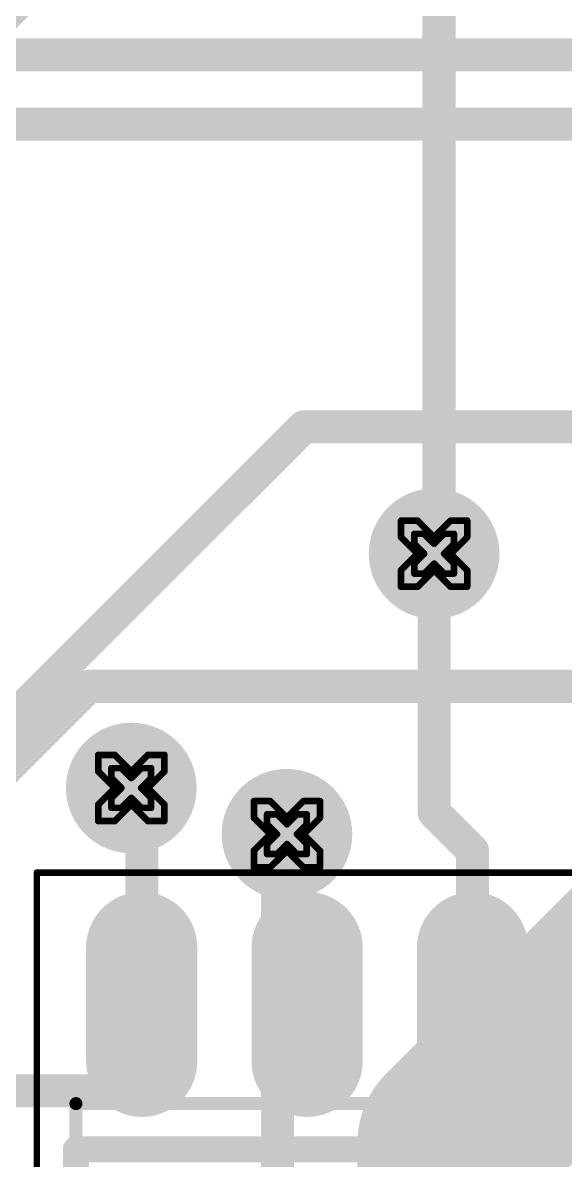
# Model space of a CAD drawing. Header units: millimetres. Extents: x 3219 to 51106, y -14166 to 2063.
# Drawn here: x 5591.5 to 5595.66, y 1779.32 to 1788.06 of the extents above; entities that cross this region are included whole.
import ezdxf

# ---------------------------------------------------------------- set-up
doc = ezdxf.new("R2010")
doc.units = ezdxf.units.MM
doc.layers.get('0').update_dxf_attribs({"lineweight": 53})
for name, color, linetype in [('Bottom Layer', 5, 'Continuous'), ('Bottom Solder', 6, 'Continuous'), ('Drill Drawing', 1, 'Continuous'), ('Mechanical 13', 56, 'Continuous'), ('Mechanical 15', 56, 'Continuous'), ('Top Layer', 1, 'Continuous'), ('Top Overlay', 2, 'Continuous'), ('Top Paste', 8, 'Continuous'), ('Top Solder', 216, 'Continuous')]:
    doc.layers.add(name, color=color, linetype=linetype)

# ---------------------------------------------------------------- blocks, each defined once
blk = doc.blocks.new('16_SOIC_93')
at = {"layer": 'Top Layer'}
h = blk.add_hatch(color=1, dxfattribs=at)
edge = h.paths.add_edge_path()
edge.add_arc((2.2745, 4.445), 0.325, 90, 270)
edge.add_line((2.2745, 4.12), (3.1495, 4.12))
edge.add_arc((3.1495, 4.445), 0.325, 270, 450)
edge.add_line((3.1495, 4.77), (2.2745, 4.77))
h = blk.add_hatch(color=1, dxfattribs=at)
edge = h.paths.add_edge_path()
edge.add_arc((2.2745, 3.175), 0.325, 90, 270)
edge.add_line((2.2745, 2.85), (3.1495, 2.85))
edge.add_arc((3.1495, 3.175), 0.325, 270, 450)
edge.add_line((3.1495, 3.5), (2.2745, 3.5))
h = blk.add_hatch(color=1, dxfattribs=at)
edge = h.paths.add_edge_path()
edge.add_arc((2.2745, 1.905), 0.325, 90, 270)
edge.add_line((2.2745, 1.58), (3.1495, 1.58))
edge.add_arc((3.1495, 1.905), 0.325, 270, 450)
edge.add_line((3.1495, 2.23), (2.2745, 2.23))
at = {"layer": 'Top Paste'}
h = blk.add_hatch(color=8, dxfattribs=at)
edge = h.paths.add_edge_path()
edge.add_arc((2.2745, 4.445), 0.325, 90, 270)
edge.add_line((2.2745, 4.12), (3.1495, 4.12))
edge.add_arc((3.1495, 4.445), 0.325, 270, 450)
edge.add_line((3.1495, 4.77), (2.2745, 4.77))
h = blk.add_hatch(color=8, dxfattribs=at)
edge = h.paths.add_edge_path()
edge.add_arc((2.2745, 3.175), 0.325, 90, 270)
edge.add_line((2.2745, 2.85), (3.1495, 2.85))
edge.add_arc((3.1495, 3.175), 0.325, 270, 450)
edge.add_line((3.1495, 3.5), (2.2745, 3.5))
h = blk.add_hatch(color=8, dxfattribs=at)
edge = h.paths.add_edge_path()
edge.add_arc((2.2745, 1.905), 0.325, 90, 270)
edge.add_line((2.2745, 1.58), (3.1495, 1.58))
edge.add_arc((3.1495, 1.905), 0.325, 270, 450)
edge.add_line((3.1495, 2.23), (2.2745, 2.23))
at = {"layer": 'Top Solder'}
h = blk.add_hatch(color=216, dxfattribs=at)
edge = h.paths.add_edge_path()
edge.add_arc((2.2745, 4.445), 0.4266, 90, 270)
edge.add_line((2.2745, 4.0184), (3.1495, 4.0184))
edge.add_arc((3.1495, 4.445), 0.4266, 270, 450)
edge.add_line((3.1495, 4.8716), (2.2745, 4.8716))
h = blk.add_hatch(color=216, dxfattribs=at)
edge = h.paths.add_edge_path()
edge.add_arc((2.2745, 3.175), 0.4266, 90, 270)
edge.add_line((2.2745, 2.7484), (3.1495, 2.7484))
edge.add_arc((3.1495, 3.175), 0.4266, 270, 450)
edge.add_line((3.1495, 3.6016), (2.2745, 3.6016))
h = blk.add_hatch(color=216, dxfattribs=at)
edge = h.paths.add_edge_path()
edge.add_arc((2.2745, 1.905), 0.4266, 90, 270)
edge.add_line((2.2745, 1.4784), (3.1495, 1.4784))
edge.add_arc((3.1495, 1.905), 0.4266, 270, 450)
edge.add_line((3.1495, 2.3316), (2.2745, 2.3316))
at = {"layer": 'Mechanical 13'}
for points in [[(-1.95, 4.95, 0.1, 0.1, 0), (1.95, 4.95, 0.1, 0.1, 0)], [(1.95, 4.95, 0.1, 0.1, 0), (1.95, -4.95, 0.1, 0.1, 0)]]:
    blk.add_lwpolyline(points, format="xyseb", dxfattribs=at)
blk.add_lwpolyline([(1.925, 4.95, 0.05, 0.05, 1), (1.975, 4.95, 0.05, 0.05, 1)], format="xyseb", close=True, dxfattribs=at)
blk.add_lwpolyline([(1.925, 4.95, 0.05, 0.05, 1), (1.975, 4.95, 0.05, 0.05, 1)], format="xyseb", close=True, dxfattribs=at)
at = {"layer": 'Mechanical 15'}
for points in [[(3.725, 5.25, 0.05, 0.05, 0), (-3.725, 5.25, 0.05, 0.05, 0)], [(3.725, 5.25, 0.05, 0.05, 0), (3.725, -5.25, 0.05, 0.05, 0)]]:
    blk.add_lwpolyline(points, format="xyseb", dxfattribs=at)
blk.add_lwpolyline([(3.7125, 5.25, 0.025, 0.025, 1), (3.7375, 5.25, 0.025, 0.025, 1)], format="xyseb", close=True, dxfattribs=at)
blk.add_lwpolyline([(3.7125, 5.25, 0.025, 0.025, 1), (3.7375, 5.25, 0.025, 0.025, 1)], format="xyseb", close=True, dxfattribs=at)
at = {"layer": 'Top Overlay'}
for points in [[(-1.6, 4.95, 0.2, 0.2, 0), (1.6, 4.95, 0.2, 0.2, 0)], [(1.6, 4.95, 0.2, 0.2, 0), (1.6, -4.95, 0.2, 0.2, 0)]]:
    blk.add_lwpolyline(points, format="xyseb", dxfattribs=at)
blk.add_lwpolyline([(1.55, 4.95, 0.1, 0.1, 1), (1.65, 4.95, 0.1, 0.1, 1)], format="xyseb", close=True, dxfattribs=at)
blk.add_lwpolyline([(1.55, 4.95, 0.1, 0.1, 1), (1.65, 4.95, 0.1, 0.1, 1)], format="xyseb", close=True, dxfattribs=at)

msp = doc.modelspace()

# ---------------------------------------------------------------- hatches: boundary and pattern name
at = {"layer": 'Bottom Layer'}
h = msp.add_hatch(color=5, dxfattribs=at)
edge = h.paths.add_edge_path()
edge.add_arc((5594.6535, 1783.9831), 0.4, 0, 360)
h = msp.add_hatch(color=5, dxfattribs=at)
edge = h.paths.add_edge_path()
edge.add_arc((5592.3285, 1782.1831), 0.4, 0, 360)
h = msp.add_hatch(color=5, dxfattribs=at)
edge = h.paths.add_edge_path()
edge.add_arc((5593.5236, 1781.8282), 0.4, 0, 360)
at = {"layer": 'Bottom Solder'}
h = msp.add_hatch(color=6, dxfattribs=at)
edge = h.paths.add_edge_path()
edge.add_arc((5594.6535, 1783.9831), 0.5016, 0, 360)
h = msp.add_hatch(color=6, dxfattribs=at)
edge = h.paths.add_edge_path()
edge.add_arc((5592.3285, 1782.1831), 0.5016, 0, 360)
h = msp.add_hatch(color=6, dxfattribs=at)
edge = h.paths.add_edge_path()
edge.add_arc((5593.5236, 1781.8282), 0.5016, 0, 360)
at = {"layer": 'Top Layer'}
h = msp.add_hatch(color=1, dxfattribs=at)
edge = h.paths.add_edge_path()
edge.add_arc((5594.6535, 1783.9831), 0.4, 0, 360)
h = msp.add_hatch(color=1, dxfattribs=at)
edge = h.paths.add_edge_path()
edge.add_arc((5592.3285, 1782.1831), 0.4, 0, 360)
h = msp.add_hatch(color=1, dxfattribs=at)
edge = h.paths.add_edge_path()
edge.add_arc((5593.5236, 1781.8282), 0.4, 0, 360)
at = {"layer": 'Top Solder'}
h = msp.add_hatch(color=216, dxfattribs=at)
edge = h.paths.add_edge_path()
edge.add_arc((5594.6535, 1783.9831), 0.5016, 0, 360)
h = msp.add_hatch(color=216, dxfattribs=at)
edge = h.paths.add_edge_path()
edge.add_arc((5592.3285, 1782.1831), 0.5016, 0, 360)
h = msp.add_hatch(color=216, dxfattribs=at)
edge = h.paths.add_edge_path()
edge.add_arc((5593.5236, 1781.8282), 0.5016, 0, 360)

# ---------------------------------------------------------------- linework, layer by layer
at = {"layer": 'Bottom Layer'}
for points in [[(5587.7035, 1784.4581, 0.254, 0.254, 0), (5595.1475, 1791.9021, 0.254, 0.254, 0)], [(5594.691, 1784.0206, 0.254, 0.254, 0), (5594.691, 1788.6456, 0.254, 0.254, 0)], [(5594.6535, 1783.9831, 0.254, 0.254, 0), (5594.691, 1784.0206, 0.254, 0.254, 0)], [(5588.574, 1779.5331, 0.254, 0.254, 0), (5592.005, 1782.9641, 0.254, 0.254, 0)], [(5592.005, 1782.9641, 0.254, 0.254, 0), (5596.4727, 1782.9641, 0.254, 0.254, 0)], [(5594.8145, 1779.4568, 1.5, 1.5, 0), (5597.4658, 1782.1081, 1.5, 1.5, 0)], [(5593.4511, 1781.7556, 0.254, 0.254, 0), (5593.5236, 1781.8282, 0.254, 0.254, 0)], [(5593.4511, 1778.1056, 0.254, 0.254, 0), (5593.4511, 1781.7556, 0.254, 0.254, 0)], [(5594.8145, 1775.8666, 1.5, 1.5, 0), (5594.8145, 1779.4568, 1.5, 1.5, 0)]]:
    msp.add_lwpolyline(points, format="xyseb", dxfattribs=at)
for points in [[(5594.59, 1783.9831, 0.127, 0.127, 1), (5594.717, 1783.9831, 0.127, 0.127, 1)], [(5594.6275, 1784.0206, 0.127, 0.127, 1), (5594.7545, 1784.0206, 0.127, 0.127, 1)], [(5594.6275, 1784.0206, 0.127, 0.127, 1), (5594.7545, 1784.0206, 0.127, 0.127, 1)], [(5591.9415, 1782.9641, 0.127, 0.127, 1), (5592.0685, 1782.9641, 0.127, 0.127, 1)], [(5591.9415, 1782.9641, 0.127, 0.127, 1), (5592.0685, 1782.9641, 0.127, 0.127, 1)], [(5593.4601, 1781.8282, 0.127, 0.127, 1), (5593.5871, 1781.8282, 0.127, 0.127, 1)], [(5593.3876, 1781.7556, 0.127, 0.127, 1), (5593.5146, 1781.7556, 0.127, 0.127, 1)], [(5593.3876, 1781.7556, 0.127, 0.127, 1), (5593.5146, 1781.7556, 0.127, 0.127, 1)], [(5594.4395, 1779.4568, 0.75, 0.75, 1), (5595.1895, 1779.4568, 0.75, 0.75, 1)], [(5594.4395, 1779.4568, 0.75, 0.75, 1), (5595.1895, 1779.4568, 0.75, 0.75, 1)]]:
    msp.add_lwpolyline(points, format="xyseb", close=True, dxfattribs=at)
at = {"layer": 'Drill Drawing'}
for points in [[(5594.3995, 1784.1101, 0.0508, 0.0508, 0), (5594.3995, 1784.2371, 0.0508, 0.0508, 0)], [(5594.3995, 1784.2371, 0.0508, 0.0508, 0), (5594.5265, 1784.2371, 0.0508, 0.0508, 0)], [(5594.5265, 1784.2371, 0.0508, 0.0508, 0), (5594.6535, 1784.1101, 0.0508, 0.0508, 0)], [(5594.6535, 1784.1101, 0.0508, 0.0508, 0), (5594.7805, 1784.2371, 0.0508, 0.0508, 0)], [(5594.7805, 1784.2371, 0.0508, 0.0508, 0), (5594.9075, 1784.2371, 0.0508, 0.0508, 0)], [(5594.9075, 1784.1101, 0.0508, 0.0508, 0), (5594.9075, 1784.2371, 0.0508, 0.0508, 0)], [(5594.3995, 1784.1101, 0.0508, 0.0508, 0), (5594.5265, 1783.9831, 0.0508, 0.0508, 0)], [(5594.5011, 1784.0593, 0.0508, 0.0508, 0), (5594.5011, 1784.1355, 0.0508, 0.0508, 0)], [(5594.5011, 1784.1355, 0.0508, 0.0508, 0), (5594.5773, 1784.1355, 0.0508, 0.0508, 0)], [(5594.5773, 1784.1355, 0.0508, 0.0508, 0), (5594.6535, 1784.0593, 0.0508, 0.0508, 0)], [(5594.6535, 1784.0593, 0.0508, 0.0508, 0), (5594.7297, 1784.1355, 0.0508, 0.0508, 0)], [(5594.7297, 1784.1355, 0.0508, 0.0508, 0), (5594.8059, 1784.1355, 0.0508, 0.0508, 0)], [(5594.7805, 1783.9831, 0.0508, 0.0508, 0), (5594.9075, 1784.1101, 0.0508, 0.0508, 0)], [(5594.8059, 1784.0593, 0.0508, 0.0508, 0), (5594.8059, 1784.1355, 0.0508, 0.0508, 0)], [(5594.3995, 1783.8561, 0.0508, 0.0508, 0), (5594.5265, 1783.9831, 0.0508, 0.0508, 0)], [(5594.5011, 1784.0593, 0.0508, 0.0508, 0), (5594.5773, 1783.9831, 0.0508, 0.0508, 0)], [(5594.5011, 1783.9069, 0.0508, 0.0508, 0), (5594.5773, 1783.9831, 0.0508, 0.0508, 0)], [(5594.7297, 1783.9831, 0.0508, 0.0508, 0), (5594.8059, 1784.0593, 0.0508, 0.0508, 0)], [(5594.7297, 1783.9831, 0.0508, 0.0508, 0), (5594.8059, 1783.9069, 0.0508, 0.0508, 0)], [(5594.7805, 1783.9831, 0.0508, 0.0508, 0), (5594.9075, 1783.8561, 0.0508, 0.0508, 0)], [(5594.5011, 1783.8307, 0.0508, 0.0508, 0), (5594.5011, 1783.9069, 0.0508, 0.0508, 0)], [(5594.5773, 1783.8307, 0.0508, 0.0508, 0), (5594.6535, 1783.9069, 0.0508, 0.0508, 0)], [(5594.6535, 1783.9069, 0.0508, 0.0508, 0), (5594.7297, 1783.8307, 0.0508, 0.0508, 0)], [(5594.8059, 1783.8307, 0.0508, 0.0508, 0), (5594.8059, 1783.9069, 0.0508, 0.0508, 0)], [(5594.3995, 1783.7291, 0.0508, 0.0508, 0), (5594.3995, 1783.8561, 0.0508, 0.0508, 0)], [(5594.5011, 1783.8307, 0.0508, 0.0508, 0), (5594.5773, 1783.8307, 0.0508, 0.0508, 0)], [(5594.5265, 1783.7291, 0.0508, 0.0508, 0), (5594.6535, 1783.8561, 0.0508, 0.0508, 0)], [(5594.6535, 1783.8561, 0.0508, 0.0508, 0), (5594.7805, 1783.7291, 0.0508, 0.0508, 0)], [(5594.7297, 1783.8307, 0.0508, 0.0508, 0), (5594.8059, 1783.8307, 0.0508, 0.0508, 0)], [(5594.9075, 1783.7291, 0.0508, 0.0508, 0), (5594.9075, 1783.8561, 0.0508, 0.0508, 0)], [(5594.3995, 1783.7291, 0.0508, 0.0508, 0), (5594.5265, 1783.7291, 0.0508, 0.0508, 0)], [(5594.7805, 1783.7291, 0.0508, 0.0508, 0), (5594.9075, 1783.7291, 0.0508, 0.0508, 0)], [(5592.0745, 1782.3101, 0.0508, 0.0508, 0), (5592.0745, 1782.4371, 0.0508, 0.0508, 0)], [(5592.0745, 1782.4371, 0.0508, 0.0508, 0), (5592.2015, 1782.4371, 0.0508, 0.0508, 0)], [(5592.2015, 1782.4371, 0.0508, 0.0508, 0), (5592.3285, 1782.3101, 0.0508, 0.0508, 0)], [(5592.3285, 1782.3101, 0.0508, 0.0508, 0), (5592.4555, 1782.4371, 0.0508, 0.0508, 0)], [(5592.4555, 1782.4371, 0.0508, 0.0508, 0), (5592.5825, 1782.4371, 0.0508, 0.0508, 0)], [(5592.5825, 1782.3101, 0.0508, 0.0508, 0), (5592.5825, 1782.4371, 0.0508, 0.0508, 0)], [(5592.1761, 1782.2593, 0.0508, 0.0508, 0), (5592.1761, 1782.3355, 0.0508, 0.0508, 0)], [(5592.1761, 1782.3355, 0.0508, 0.0508, 0), (5592.2523, 1782.3355, 0.0508, 0.0508, 0)], [(5592.2523, 1782.3355, 0.0508, 0.0508, 0), (5592.3285, 1782.2593, 0.0508, 0.0508, 0)], [(5592.3285, 1782.2593, 0.0508, 0.0508, 0), (5592.4047, 1782.3355, 0.0508, 0.0508, 0)], [(5592.4047, 1782.3355, 0.0508, 0.0508, 0), (5592.4809, 1782.3355, 0.0508, 0.0508, 0)], [(5592.4809, 1782.2593, 0.0508, 0.0508, 0), (5592.4809, 1782.3355, 0.0508, 0.0508, 0)], [(5592.0745, 1782.3101, 0.0508, 0.0508, 0), (5592.2015, 1782.1831, 0.0508, 0.0508, 0)], [(5592.1761, 1782.2593, 0.0508, 0.0508, 0), (5592.2523, 1782.1831, 0.0508, 0.0508, 0)], [(5592.4047, 1782.1831, 0.0508, 0.0508, 0), (5592.4809, 1782.2593, 0.0508, 0.0508, 0)], [(5592.4555, 1782.1831, 0.0508, 0.0508, 0), (5592.5825, 1782.3101, 0.0508, 0.0508, 0)], [(5592.0745, 1782.0561, 0.0508, 0.0508, 0), (5592.2015, 1782.1831, 0.0508, 0.0508, 0)], [(5592.1761, 1782.1069, 0.0508, 0.0508, 0), (5592.2523, 1782.1831, 0.0508, 0.0508, 0)], [(5592.4047, 1782.1831, 0.0508, 0.0508, 0), (5592.4809, 1782.1069, 0.0508, 0.0508, 0)], [(5592.4555, 1782.1831, 0.0508, 0.0508, 0), (5592.5825, 1782.0561, 0.0508, 0.0508, 0)], [(5592.1761, 1782.0307, 0.0508, 0.0508, 0), (5592.1761, 1782.1069, 0.0508, 0.0508, 0)], [(5592.2523, 1782.0307, 0.0508, 0.0508, 0), (5592.3285, 1782.1069, 0.0508, 0.0508, 0)], [(5592.3285, 1782.1069, 0.0508, 0.0508, 0), (5592.4047, 1782.0307, 0.0508, 0.0508, 0)], [(5592.4809, 1782.0307, 0.0508, 0.0508, 0), (5592.4809, 1782.1069, 0.0508, 0.0508, 0)], [(5593.2696, 1781.9552, 0.0508, 0.0508, 0), (5593.2696, 1782.0822, 0.0508, 0.0508, 0)], [(5593.2696, 1782.0822, 0.0508, 0.0508, 0), (5593.3966, 1782.0822, 0.0508, 0.0508, 0)], [(5593.3966, 1782.0822, 0.0508, 0.0508, 0), (5593.5236, 1781.9552, 0.0508, 0.0508, 0)], [(5593.5236, 1781.9552, 0.0508, 0.0508, 0), (5593.6506, 1782.0822, 0.0508, 0.0508, 0)], [(5593.6506, 1782.0822, 0.0508, 0.0508, 0), (5593.7776, 1782.0822, 0.0508, 0.0508, 0)], [(5593.7776, 1781.9552, 0.0508, 0.0508, 0), (5593.7776, 1782.0822, 0.0508, 0.0508, 0)], [(5592.0745, 1781.9291, 0.0508, 0.0508, 0), (5592.0745, 1782.0561, 0.0508, 0.0508, 0)], [(5592.1761, 1782.0307, 0.0508, 0.0508, 0), (5592.2523, 1782.0307, 0.0508, 0.0508, 0)], [(5592.2015, 1781.9291, 0.0508, 0.0508, 0), (5592.3285, 1782.0561, 0.0508, 0.0508, 0)], [(5592.3285, 1782.0561, 0.0508, 0.0508, 0), (5592.4555, 1781.9291, 0.0508, 0.0508, 0)], [(5592.4047, 1782.0307, 0.0508, 0.0508, 0), (5592.4809, 1782.0307, 0.0508, 0.0508, 0)], [(5592.5825, 1781.9291, 0.0508, 0.0508, 0), (5592.5825, 1782.0561, 0.0508, 0.0508, 0)], [(5593.3712, 1781.9044, 0.0508, 0.0508, 0), (5593.3712, 1781.9806, 0.0508, 0.0508, 0)], [(5593.3712, 1781.9806, 0.0508, 0.0508, 0), (5593.4474, 1781.9806, 0.0508, 0.0508, 0)], [(5593.4474, 1781.9806, 0.0508, 0.0508, 0), (5593.5236, 1781.9044, 0.0508, 0.0508, 0)], [(5593.5236, 1781.9044, 0.0508, 0.0508, 0), (5593.5998, 1781.9806, 0.0508, 0.0508, 0)], [(5593.5998, 1781.9806, 0.0508, 0.0508, 0), (5593.676, 1781.9806, 0.0508, 0.0508, 0)], [(5593.676, 1781.9044, 0.0508, 0.0508, 0), (5593.676, 1781.9806, 0.0508, 0.0508, 0)], [(5592.0745, 1781.9291, 0.0508, 0.0508, 0), (5592.2015, 1781.9291, 0.0508, 0.0508, 0)], [(5592.4555, 1781.9291, 0.0508, 0.0508, 0), (5592.5825, 1781.9291, 0.0508, 0.0508, 0)], [(5593.2696, 1781.9552, 0.0508, 0.0508, 0), (5593.3966, 1781.8282, 0.0508, 0.0508, 0)], [(5593.3712, 1781.9044, 0.0508, 0.0508, 0), (5593.4474, 1781.8282, 0.0508, 0.0508, 0)], [(5593.5998, 1781.8282, 0.0508, 0.0508, 0), (5593.676, 1781.9044, 0.0508, 0.0508, 0)], [(5593.6506, 1781.8282, 0.0508, 0.0508, 0), (5593.7776, 1781.9552, 0.0508, 0.0508, 0)], [(5593.2696, 1781.7012, 0.0508, 0.0508, 0), (5593.3966, 1781.8282, 0.0508, 0.0508, 0)], [(5593.3712, 1781.752, 0.0508, 0.0508, 0), (5593.4474, 1781.8282, 0.0508, 0.0508, 0)], [(5593.5998, 1781.8282, 0.0508, 0.0508, 0), (5593.676, 1781.752, 0.0508, 0.0508, 0)], [(5593.6506, 1781.8282, 0.0508, 0.0508, 0), (5593.7776, 1781.7012, 0.0508, 0.0508, 0)], [(5593.3712, 1781.6758, 0.0508, 0.0508, 0), (5593.3712, 1781.752, 0.0508, 0.0508, 0)], [(5593.4474, 1781.6758, 0.0508, 0.0508, 0), (5593.5236, 1781.752, 0.0508, 0.0508, 0)], [(5593.5236, 1781.752, 0.0508, 0.0508, 0), (5593.5998, 1781.6758, 0.0508, 0.0508, 0)], [(5593.676, 1781.6758, 0.0508, 0.0508, 0), (5593.676, 1781.752, 0.0508, 0.0508, 0)], [(5593.2696, 1781.5742, 0.0508, 0.0508, 0), (5593.2696, 1781.7012, 0.0508, 0.0508, 0)], [(5593.3712, 1781.6758, 0.0508, 0.0508, 0), (5593.4474, 1781.6758, 0.0508, 0.0508, 0)], [(5593.3966, 1781.5742, 0.0508, 0.0508, 0), (5593.5236, 1781.7012, 0.0508, 0.0508, 0)], [(5593.5236, 1781.7012, 0.0508, 0.0508, 0), (5593.6506, 1781.5742, 0.0508, 0.0508, 0)], [(5593.5998, 1781.6758, 0.0508, 0.0508, 0), (5593.676, 1781.6758, 0.0508, 0.0508, 0)], [(5593.7776, 1781.5742, 0.0508, 0.0508, 0), (5593.7776, 1781.7012, 0.0508, 0.0508, 0)], [(5593.2696, 1781.5742, 0.0508, 0.0508, 0), (5593.3966, 1781.5742, 0.0508, 0.0508, 0)], [(5593.6506, 1781.5742, 0.0508, 0.0508, 0), (5593.7776, 1781.5742, 0.0508, 0.0508, 0)]]:
    msp.add_lwpolyline(points, format="xyseb", dxfattribs=at)
for points in [[(5594.3868, 1784.2371, 0.0254, 0.0254, 1), (5594.4122, 1784.2371, 0.0254, 0.0254, 1)], [(5594.3868, 1784.2371, 0.0254, 0.0254, 1), (5594.4122, 1784.2371, 0.0254, 0.0254, 1)], [(5594.5138, 1784.2371, 0.0254, 0.0254, 1), (5594.5392, 1784.2371, 0.0254, 0.0254, 1)], [(5594.5138, 1784.2371, 0.0254, 0.0254, 1), (5594.5392, 1784.2371, 0.0254, 0.0254, 1)], [(5594.7678, 1784.2371, 0.0254, 0.0254, 1), (5594.7932, 1784.2371, 0.0254, 0.0254, 1)], [(5594.7678, 1784.2371, 0.0254, 0.0254, 1), (5594.7932, 1784.2371, 0.0254, 0.0254, 1)], [(5594.8948, 1784.2371, 0.0254, 0.0254, 1), (5594.9202, 1784.2371, 0.0254, 0.0254, 1)], [(5594.8948, 1784.2371, 0.0254, 0.0254, 1), (5594.9202, 1784.2371, 0.0254, 0.0254, 1)], [(5594.3868, 1784.1101, 0.0254, 0.0254, 1), (5594.4122, 1784.1101, 0.0254, 0.0254, 1)], [(5594.3868, 1784.1101, 0.0254, 0.0254, 1), (5594.4122, 1784.1101, 0.0254, 0.0254, 1)], [(5594.4884, 1784.1355, 0.0254, 0.0254, 1), (5594.5138, 1784.1355, 0.0254, 0.0254, 1)], [(5594.4884, 1784.1355, 0.0254, 0.0254, 1), (5594.5138, 1784.1355, 0.0254, 0.0254, 1)], [(5594.5646, 1784.1355, 0.0254, 0.0254, 1), (5594.59, 1784.1355, 0.0254, 0.0254, 1)], [(5594.5646, 1784.1355, 0.0254, 0.0254, 1), (5594.59, 1784.1355, 0.0254, 0.0254, 1)], [(5594.6408, 1784.1101, 0.0254, 0.0254, 1), (5594.6662, 1784.1101, 0.0254, 0.0254, 1)], [(5594.6408, 1784.1101, 0.0254, 0.0254, 1), (5594.6662, 1784.1101, 0.0254, 0.0254, 1)], [(5594.717, 1784.1355, 0.0254, 0.0254, 1), (5594.7424, 1784.1355, 0.0254, 0.0254, 1)], [(5594.717, 1784.1355, 0.0254, 0.0254, 1), (5594.7424, 1784.1355, 0.0254, 0.0254, 1)], [(5594.7932, 1784.1355, 0.0254, 0.0254, 1), (5594.8186, 1784.1355, 0.0254, 0.0254, 1)], [(5594.7932, 1784.1355, 0.0254, 0.0254, 1), (5594.8186, 1784.1355, 0.0254, 0.0254, 1)], [(5594.8948, 1784.1101, 0.0254, 0.0254, 1), (5594.9202, 1784.1101, 0.0254, 0.0254, 1)], [(5594.8948, 1784.1101, 0.0254, 0.0254, 1), (5594.9202, 1784.1101, 0.0254, 0.0254, 1)], [(5594.4884, 1784.0593, 0.0254, 0.0254, 1), (5594.5138, 1784.0593, 0.0254, 0.0254, 1)], [(5594.4884, 1784.0593, 0.0254, 0.0254, 1), (5594.5138, 1784.0593, 0.0254, 0.0254, 1)], [(5594.5138, 1783.9831, 0.0254, 0.0254, 1), (5594.5392, 1783.9831, 0.0254, 0.0254, 1)], [(5594.5138, 1783.9831, 0.0254, 0.0254, 1), (5594.5392, 1783.9831, 0.0254, 0.0254, 1)], [(5594.5646, 1783.9831, 0.0254, 0.0254, 1), (5594.59, 1783.9831, 0.0254, 0.0254, 1)], [(5594.5646, 1783.9831, 0.0254, 0.0254, 1), (5594.59, 1783.9831, 0.0254, 0.0254, 1)], [(5594.6408, 1784.0593, 0.0254, 0.0254, 1), (5594.6662, 1784.0593, 0.0254, 0.0254, 1)], [(5594.6408, 1784.0593, 0.0254, 0.0254, 1), (5594.6662, 1784.0593, 0.0254, 0.0254, 1)], [(5594.717, 1783.9831, 0.0254, 0.0254, 1), (5594.7424, 1783.9831, 0.0254, 0.0254, 1)], [(5594.717, 1783.9831, 0.0254, 0.0254, 1), (5594.7424, 1783.9831, 0.0254, 0.0254, 1)], [(5594.7678, 1783.9831, 0.0254, 0.0254, 1), (5594.7932, 1783.9831, 0.0254, 0.0254, 1)], [(5594.7678, 1783.9831, 0.0254, 0.0254, 1), (5594.7932, 1783.9831, 0.0254, 0.0254, 1)], [(5594.7932, 1784.0593, 0.0254, 0.0254, 1), (5594.8186, 1784.0593, 0.0254, 0.0254, 1)], [(5594.7932, 1784.0593, 0.0254, 0.0254, 1), (5594.8186, 1784.0593, 0.0254, 0.0254, 1)], [(5594.4884, 1783.9069, 0.0254, 0.0254, 1), (5594.5138, 1783.9069, 0.0254, 0.0254, 1)], [(5594.4884, 1783.9069, 0.0254, 0.0254, 1), (5594.5138, 1783.9069, 0.0254, 0.0254, 1)], [(5594.6408, 1783.9069, 0.0254, 0.0254, 1), (5594.6662, 1783.9069, 0.0254, 0.0254, 1)], [(5594.6408, 1783.9069, 0.0254, 0.0254, 1), (5594.6662, 1783.9069, 0.0254, 0.0254, 1)], [(5594.7932, 1783.9069, 0.0254, 0.0254, 1), (5594.8186, 1783.9069, 0.0254, 0.0254, 1)], [(5594.7932, 1783.9069, 0.0254, 0.0254, 1), (5594.8186, 1783.9069, 0.0254, 0.0254, 1)], [(5594.3868, 1783.8561, 0.0254, 0.0254, 1), (5594.4122, 1783.8561, 0.0254, 0.0254, 1)], [(5594.3868, 1783.8561, 0.0254, 0.0254, 1), (5594.4122, 1783.8561, 0.0254, 0.0254, 1)], [(5594.4884, 1783.8307, 0.0254, 0.0254, 1), (5594.5138, 1783.8307, 0.0254, 0.0254, 1)], [(5594.4884, 1783.8307, 0.0254, 0.0254, 1), (5594.5138, 1783.8307, 0.0254, 0.0254, 1)], [(5594.5646, 1783.8307, 0.0254, 0.0254, 1), (5594.59, 1783.8307, 0.0254, 0.0254, 1)], [(5594.5646, 1783.8307, 0.0254, 0.0254, 1), (5594.59, 1783.8307, 0.0254, 0.0254, 1)], [(5594.6408, 1783.8561, 0.0254, 0.0254, 1), (5594.6662, 1783.8561, 0.0254, 0.0254, 1)], [(5594.6408, 1783.8561, 0.0254, 0.0254, 1), (5594.6662, 1783.8561, 0.0254, 0.0254, 1)], [(5594.717, 1783.8307, 0.0254, 0.0254, 1), (5594.7424, 1783.8307, 0.0254, 0.0254, 1)], [(5594.717, 1783.8307, 0.0254, 0.0254, 1), (5594.7424, 1783.8307, 0.0254, 0.0254, 1)], [(5594.7932, 1783.8307, 0.0254, 0.0254, 1), (5594.8186, 1783.8307, 0.0254, 0.0254, 1)], [(5594.7932, 1783.8307, 0.0254, 0.0254, 1), (5594.8186, 1783.8307, 0.0254, 0.0254, 1)], [(5594.8948, 1783.8561, 0.0254, 0.0254, 1), (5594.9202, 1783.8561, 0.0254, 0.0254, 1)], [(5594.8948, 1783.8561, 0.0254, 0.0254, 1), (5594.9202, 1783.8561, 0.0254, 0.0254, 1)], [(5594.3868, 1783.7291, 0.0254, 0.0254, 1), (5594.4122, 1783.7291, 0.0254, 0.0254, 1)], [(5594.3868, 1783.7291, 0.0254, 0.0254, 1), (5594.4122, 1783.7291, 0.0254, 0.0254, 1)], [(5594.5138, 1783.7291, 0.0254, 0.0254, 1), (5594.5392, 1783.7291, 0.0254, 0.0254, 1)], [(5594.5138, 1783.7291, 0.0254, 0.0254, 1), (5594.5392, 1783.7291, 0.0254, 0.0254, 1)], [(5594.7678, 1783.7291, 0.0254, 0.0254, 1), (5594.7932, 1783.7291, 0.0254, 0.0254, 1)], [(5594.7678, 1783.7291, 0.0254, 0.0254, 1), (5594.7932, 1783.7291, 0.0254, 0.0254, 1)], [(5594.8948, 1783.7291, 0.0254, 0.0254, 1), (5594.9202, 1783.7291, 0.0254, 0.0254, 1)], [(5594.8948, 1783.7291, 0.0254, 0.0254, 1), (5594.9202, 1783.7291, 0.0254, 0.0254, 1)], [(5592.0618, 1782.4371, 0.0254, 0.0254, 1), (5592.0872, 1782.4371, 0.0254, 0.0254, 1)], [(5592.0618, 1782.4371, 0.0254, 0.0254, 1), (5592.0872, 1782.4371, 0.0254, 0.0254, 1)], [(5592.1888, 1782.4371, 0.0254, 0.0254, 1), (5592.2142, 1782.4371, 0.0254, 0.0254, 1)], [(5592.1888, 1782.4371, 0.0254, 0.0254, 1), (5592.2142, 1782.4371, 0.0254, 0.0254, 1)], [(5592.4428, 1782.4371, 0.0254, 0.0254, 1), (5592.4682, 1782.4371, 0.0254, 0.0254, 1)], [(5592.4428, 1782.4371, 0.0254, 0.0254, 1), (5592.4682, 1782.4371, 0.0254, 0.0254, 1)], [(5592.5698, 1782.4371, 0.0254, 0.0254, 1), (5592.5952, 1782.4371, 0.0254, 0.0254, 1)], [(5592.5698, 1782.4371, 0.0254, 0.0254, 1), (5592.5952, 1782.4371, 0.0254, 0.0254, 1)], [(5592.1634, 1782.3355, 0.0254, 0.0254, 1), (5592.1888, 1782.3355, 0.0254, 0.0254, 1)], [(5592.1634, 1782.3355, 0.0254, 0.0254, 1), (5592.1888, 1782.3355, 0.0254, 0.0254, 1)], [(5592.2396, 1782.3355, 0.0254, 0.0254, 1), (5592.265, 1782.3355, 0.0254, 0.0254, 1)], [(5592.2396, 1782.3355, 0.0254, 0.0254, 1), (5592.265, 1782.3355, 0.0254, 0.0254, 1)], [(5592.392, 1782.3355, 0.0254, 0.0254, 1), (5592.4174, 1782.3355, 0.0254, 0.0254, 1)], [(5592.392, 1782.3355, 0.0254, 0.0254, 1), (5592.4174, 1782.3355, 0.0254, 0.0254, 1)], [(5592.4682, 1782.3355, 0.0254, 0.0254, 1), (5592.4936, 1782.3355, 0.0254, 0.0254, 1)], [(5592.4682, 1782.3355, 0.0254, 0.0254, 1), (5592.4936, 1782.3355, 0.0254, 0.0254, 1)], [(5592.0618, 1782.3101, 0.0254, 0.0254, 1), (5592.0872, 1782.3101, 0.0254, 0.0254, 1)], [(5592.0618, 1782.3101, 0.0254, 0.0254, 1), (5592.0872, 1782.3101, 0.0254, 0.0254, 1)], [(5592.1634, 1782.2593, 0.0254, 0.0254, 1), (5592.1888, 1782.2593, 0.0254, 0.0254, 1)], [(5592.1634, 1782.2593, 0.0254, 0.0254, 1), (5592.1888, 1782.2593, 0.0254, 0.0254, 1)], [(5592.3158, 1782.3101, 0.0254, 0.0254, 1), (5592.3412, 1782.3101, 0.0254, 0.0254, 1)], [(5592.3158, 1782.3101, 0.0254, 0.0254, 1), (5592.3412, 1782.3101, 0.0254, 0.0254, 1)], [(5592.3158, 1782.2593, 0.0254, 0.0254, 1), (5592.3412, 1782.2593, 0.0254, 0.0254, 1)], [(5592.3158, 1782.2593, 0.0254, 0.0254, 1), (5592.3412, 1782.2593, 0.0254, 0.0254, 1)], [(5592.4682, 1782.2593, 0.0254, 0.0254, 1), (5592.4936, 1782.2593, 0.0254, 0.0254, 1)], [(5592.4682, 1782.2593, 0.0254, 0.0254, 1), (5592.4936, 1782.2593, 0.0254, 0.0254, 1)], [(5592.5698, 1782.3101, 0.0254, 0.0254, 1), (5592.5952, 1782.3101, 0.0254, 0.0254, 1)], [(5592.5698, 1782.3101, 0.0254, 0.0254, 1), (5592.5952, 1782.3101, 0.0254, 0.0254, 1)], [(5592.1888, 1782.1831, 0.0254, 0.0254, 1), (5592.2142, 1782.1831, 0.0254, 0.0254, 1)], [(5592.1888, 1782.1831, 0.0254, 0.0254, 1), (5592.2142, 1782.1831, 0.0254, 0.0254, 1)], [(5592.2396, 1782.1831, 0.0254, 0.0254, 1), (5592.265, 1782.1831, 0.0254, 0.0254, 1)], [(5592.2396, 1782.1831, 0.0254, 0.0254, 1), (5592.265, 1782.1831, 0.0254, 0.0254, 1)], [(5592.392, 1782.1831, 0.0254, 0.0254, 1), (5592.4174, 1782.1831, 0.0254, 0.0254, 1)], [(5592.392, 1782.1831, 0.0254, 0.0254, 1), (5592.4174, 1782.1831, 0.0254, 0.0254, 1)], [(5592.4428, 1782.1831, 0.0254, 0.0254, 1), (5592.4682, 1782.1831, 0.0254, 0.0254, 1)], [(5592.4428, 1782.1831, 0.0254, 0.0254, 1), (5592.4682, 1782.1831, 0.0254, 0.0254, 1)], [(5592.1634, 1782.1069, 0.0254, 0.0254, 1), (5592.1888, 1782.1069, 0.0254, 0.0254, 1)], [(5592.1634, 1782.1069, 0.0254, 0.0254, 1), (5592.1888, 1782.1069, 0.0254, 0.0254, 1)], [(5592.3158, 1782.1069, 0.0254, 0.0254, 1), (5592.3412, 1782.1069, 0.0254, 0.0254, 1)], [(5592.3158, 1782.1069, 0.0254, 0.0254, 1), (5592.3412, 1782.1069, 0.0254, 0.0254, 1)], [(5592.4682, 1782.1069, 0.0254, 0.0254, 1), (5592.4936, 1782.1069, 0.0254, 0.0254, 1)], [(5592.4682, 1782.1069, 0.0254, 0.0254, 1), (5592.4936, 1782.1069, 0.0254, 0.0254, 1)], [(5593.2569, 1782.0822, 0.0254, 0.0254, 1), (5593.2823, 1782.0822, 0.0254, 0.0254, 1)], [(5593.2569, 1782.0822, 0.0254, 0.0254, 1), (5593.2823, 1782.0822, 0.0254, 0.0254, 1)], [(5593.3839, 1782.0822, 0.0254, 0.0254, 1), (5593.4093, 1782.0822, 0.0254, 0.0254, 1)], [(5593.3839, 1782.0822, 0.0254, 0.0254, 1), (5593.4093, 1782.0822, 0.0254, 0.0254, 1)], [(5593.6379, 1782.0822, 0.0254, 0.0254, 1), (5593.6633, 1782.0822, 0.0254, 0.0254, 1)], [(5593.6379, 1782.0822, 0.0254, 0.0254, 1), (5593.6633, 1782.0822, 0.0254, 0.0254, 1)], [(5593.7649, 1782.0822, 0.0254, 0.0254, 1), (5593.7903, 1782.0822, 0.0254, 0.0254, 1)], [(5593.7649, 1782.0822, 0.0254, 0.0254, 1), (5593.7903, 1782.0822, 0.0254, 0.0254, 1)], [(5592.0618, 1782.0561, 0.0254, 0.0254, 1), (5592.0872, 1782.0561, 0.0254, 0.0254, 1)], [(5592.0618, 1782.0561, 0.0254, 0.0254, 1), (5592.0872, 1782.0561, 0.0254, 0.0254, 1)], [(5592.1634, 1782.0307, 0.0254, 0.0254, 1), (5592.1888, 1782.0307, 0.0254, 0.0254, 1)], [(5592.1634, 1782.0307, 0.0254, 0.0254, 1), (5592.1888, 1782.0307, 0.0254, 0.0254, 1)], [(5592.2396, 1782.0307, 0.0254, 0.0254, 1), (5592.265, 1782.0307, 0.0254, 0.0254, 1)], [(5592.2396, 1782.0307, 0.0254, 0.0254, 1), (5592.265, 1782.0307, 0.0254, 0.0254, 1)], [(5592.3158, 1782.0561, 0.0254, 0.0254, 1), (5592.3412, 1782.0561, 0.0254, 0.0254, 1)], [(5592.3158, 1782.0561, 0.0254, 0.0254, 1), (5592.3412, 1782.0561, 0.0254, 0.0254, 1)], [(5592.392, 1782.0307, 0.0254, 0.0254, 1), (5592.4174, 1782.0307, 0.0254, 0.0254, 1)], [(5592.392, 1782.0307, 0.0254, 0.0254, 1), (5592.4174, 1782.0307, 0.0254, 0.0254, 1)], [(5592.4682, 1782.0307, 0.0254, 0.0254, 1), (5592.4936, 1782.0307, 0.0254, 0.0254, 1)], [(5592.4682, 1782.0307, 0.0254, 0.0254, 1), (5592.4936, 1782.0307, 0.0254, 0.0254, 1)], [(5592.5698, 1782.0561, 0.0254, 0.0254, 1), (5592.5952, 1782.0561, 0.0254, 0.0254, 1)], [(5592.5698, 1782.0561, 0.0254, 0.0254, 1), (5592.5952, 1782.0561, 0.0254, 0.0254, 1)], [(5593.3585, 1781.9806, 0.0254, 0.0254, 1), (5593.3839, 1781.9806, 0.0254, 0.0254, 1)], [(5593.3585, 1781.9806, 0.0254, 0.0254, 1), (5593.3839, 1781.9806, 0.0254, 0.0254, 1)], [(5593.4347, 1781.9806, 0.0254, 0.0254, 1), (5593.4601, 1781.9806, 0.0254, 0.0254, 1)], [(5593.4347, 1781.9806, 0.0254, 0.0254, 1), (5593.4601, 1781.9806, 0.0254, 0.0254, 1)], [(5593.5871, 1781.9806, 0.0254, 0.0254, 1), (5593.6125, 1781.9806, 0.0254, 0.0254, 1)], [(5593.5871, 1781.9806, 0.0254, 0.0254, 1), (5593.6125, 1781.9806, 0.0254, 0.0254, 1)], [(5593.6633, 1781.9806, 0.0254, 0.0254, 1), (5593.6887, 1781.9806, 0.0254, 0.0254, 1)], [(5593.6633, 1781.9806, 0.0254, 0.0254, 1), (5593.6887, 1781.9806, 0.0254, 0.0254, 1)], [(5592.0618, 1781.9291, 0.0254, 0.0254, 1), (5592.0872, 1781.9291, 0.0254, 0.0254, 1)], [(5592.0618, 1781.9291, 0.0254, 0.0254, 1), (5592.0872, 1781.9291, 0.0254, 0.0254, 1)], [(5592.1888, 1781.9291, 0.0254, 0.0254, 1), (5592.2142, 1781.9291, 0.0254, 0.0254, 1)], [(5592.1888, 1781.9291, 0.0254, 0.0254, 1), (5592.2142, 1781.9291, 0.0254, 0.0254, 1)], [(5592.4428, 1781.9291, 0.0254, 0.0254, 1), (5592.4682, 1781.9291, 0.0254, 0.0254, 1)], [(5592.4428, 1781.9291, 0.0254, 0.0254, 1), (5592.4682, 1781.9291, 0.0254, 0.0254, 1)], [(5592.5698, 1781.9291, 0.0254, 0.0254, 1), (5592.5952, 1781.9291, 0.0254, 0.0254, 1)], [(5592.5698, 1781.9291, 0.0254, 0.0254, 1), (5592.5952, 1781.9291, 0.0254, 0.0254, 1)], [(5593.2569, 1781.9552, 0.0254, 0.0254, 1), (5593.2823, 1781.9552, 0.0254, 0.0254, 1)], [(5593.2569, 1781.9552, 0.0254, 0.0254, 1), (5593.2823, 1781.9552, 0.0254, 0.0254, 1)], [(5593.3585, 1781.9044, 0.0254, 0.0254, 1), (5593.3839, 1781.9044, 0.0254, 0.0254, 1)], [(5593.3585, 1781.9044, 0.0254, 0.0254, 1), (5593.3839, 1781.9044, 0.0254, 0.0254, 1)], [(5593.5109, 1781.9552, 0.0254, 0.0254, 1), (5593.5363, 1781.9552, 0.0254, 0.0254, 1)], [(5593.5109, 1781.9552, 0.0254, 0.0254, 1), (5593.5363, 1781.9552, 0.0254, 0.0254, 1)], [(5593.5109, 1781.9044, 0.0254, 0.0254, 1), (5593.5363, 1781.9044, 0.0254, 0.0254, 1)], [(5593.5109, 1781.9044, 0.0254, 0.0254, 1), (5593.5363, 1781.9044, 0.0254, 0.0254, 1)], [(5593.6633, 1781.9044, 0.0254, 0.0254, 1), (5593.6887, 1781.9044, 0.0254, 0.0254, 1)], [(5593.6633, 1781.9044, 0.0254, 0.0254, 1), (5593.6887, 1781.9044, 0.0254, 0.0254, 1)], [(5593.7649, 1781.9552, 0.0254, 0.0254, 1), (5593.7903, 1781.9552, 0.0254, 0.0254, 1)], [(5593.7649, 1781.9552, 0.0254, 0.0254, 1), (5593.7903, 1781.9552, 0.0254, 0.0254, 1)], [(5593.3839, 1781.8282, 0.0254, 0.0254, 1), (5593.4093, 1781.8282, 0.0254, 0.0254, 1)], [(5593.3839, 1781.8282, 0.0254, 0.0254, 1), (5593.4093, 1781.8282, 0.0254, 0.0254, 1)], [(5593.4347, 1781.8282, 0.0254, 0.0254, 1), (5593.4601, 1781.8282, 0.0254, 0.0254, 1)], [(5593.4347, 1781.8282, 0.0254, 0.0254, 1), (5593.4601, 1781.8282, 0.0254, 0.0254, 1)], [(5593.5871, 1781.8282, 0.0254, 0.0254, 1), (5593.6125, 1781.8282, 0.0254, 0.0254, 1)], [(5593.5871, 1781.8282, 0.0254, 0.0254, 1), (5593.6125, 1781.8282, 0.0254, 0.0254, 1)], [(5593.6379, 1781.8282, 0.0254, 0.0254, 1), (5593.6633, 1781.8282, 0.0254, 0.0254, 1)], [(5593.6379, 1781.8282, 0.0254, 0.0254, 1), (5593.6633, 1781.8282, 0.0254, 0.0254, 1)], [(5593.3585, 1781.752, 0.0254, 0.0254, 1), (5593.3839, 1781.752, 0.0254, 0.0254, 1)], [(5593.3585, 1781.752, 0.0254, 0.0254, 1), (5593.3839, 1781.752, 0.0254, 0.0254, 1)], [(5593.5109, 1781.752, 0.0254, 0.0254, 1), (5593.5363, 1781.752, 0.0254, 0.0254, 1)], [(5593.5109, 1781.752, 0.0254, 0.0254, 1), (5593.5363, 1781.752, 0.0254, 0.0254, 1)], [(5593.6633, 1781.752, 0.0254, 0.0254, 1), (5593.6887, 1781.752, 0.0254, 0.0254, 1)], [(5593.6633, 1781.752, 0.0254, 0.0254, 1), (5593.6887, 1781.752, 0.0254, 0.0254, 1)], [(5593.2569, 1781.7012, 0.0254, 0.0254, 1), (5593.2823, 1781.7012, 0.0254, 0.0254, 1)], [(5593.2569, 1781.7012, 0.0254, 0.0254, 1), (5593.2823, 1781.7012, 0.0254, 0.0254, 1)], [(5593.3585, 1781.6758, 0.0254, 0.0254, 1), (5593.3839, 1781.6758, 0.0254, 0.0254, 1)], [(5593.3585, 1781.6758, 0.0254, 0.0254, 1), (5593.3839, 1781.6758, 0.0254, 0.0254, 1)], [(5593.4347, 1781.6758, 0.0254, 0.0254, 1), (5593.4601, 1781.6758, 0.0254, 0.0254, 1)], [(5593.4347, 1781.6758, 0.0254, 0.0254, 1), (5593.4601, 1781.6758, 0.0254, 0.0254, 1)], [(5593.5109, 1781.7012, 0.0254, 0.0254, 1), (5593.5363, 1781.7012, 0.0254, 0.0254, 1)], [(5593.5109, 1781.7012, 0.0254, 0.0254, 1), (5593.5363, 1781.7012, 0.0254, 0.0254, 1)], [(5593.5871, 1781.6758, 0.0254, 0.0254, 1), (5593.6125, 1781.6758, 0.0254, 0.0254, 1)], [(5593.5871, 1781.6758, 0.0254, 0.0254, 1), (5593.6125, 1781.6758, 0.0254, 0.0254, 1)], [(5593.6633, 1781.6758, 0.0254, 0.0254, 1), (5593.6887, 1781.6758, 0.0254, 0.0254, 1)], [(5593.6633, 1781.6758, 0.0254, 0.0254, 1), (5593.6887, 1781.6758, 0.0254, 0.0254, 1)], [(5593.7649, 1781.7012, 0.0254, 0.0254, 1), (5593.7903, 1781.7012, 0.0254, 0.0254, 1)], [(5593.7649, 1781.7012, 0.0254, 0.0254, 1), (5593.7903, 1781.7012, 0.0254, 0.0254, 1)], [(5593.2569, 1781.5742, 0.0254, 0.0254, 1), (5593.2823, 1781.5742, 0.0254, 0.0254, 1)], [(5593.2569, 1781.5742, 0.0254, 0.0254, 1), (5593.2823, 1781.5742, 0.0254, 0.0254, 1)], [(5593.3839, 1781.5742, 0.0254, 0.0254, 1), (5593.4093, 1781.5742, 0.0254, 0.0254, 1)], [(5593.3839, 1781.5742, 0.0254, 0.0254, 1), (5593.4093, 1781.5742, 0.0254, 0.0254, 1)], [(5593.6379, 1781.5742, 0.0254, 0.0254, 1), (5593.6633, 1781.5742, 0.0254, 0.0254, 1)], [(5593.6379, 1781.5742, 0.0254, 0.0254, 1), (5593.6633, 1781.5742, 0.0254, 0.0254, 1)], [(5593.7649, 1781.5742, 0.0254, 0.0254, 1), (5593.7903, 1781.5742, 0.0254, 0.0254, 1)], [(5593.7649, 1781.5742, 0.0254, 0.0254, 1), (5593.7903, 1781.5742, 0.0254, 0.0254, 1)]]:
    msp.add_lwpolyline(points, format="xyseb", close=True, dxfattribs=at)
at = {"layer": 'Top Layer'}
for points in [[(5586.2188, 1787.8161, 0.254, 0.254, 0), (5596.566, 1787.8161, 0.254, 0.254, 0)], [(5589.424, 1787.2831, 0.254, 0.254, 0), (5603.2185, 1787.2831, 0.254, 0.254, 0)], [(5591.285, 1782.5896, 0.254, 0.254, 0), (5593.6535, 1784.9581, 0.254, 0.254, 0)], [(5593.6535, 1784.9581, 0.254, 0.254, 0), (5598.1147, 1784.9581, 0.254, 0.254, 0)], [(5594.6535, 1781.9953, 0.254, 0.254, 0), (5594.6535, 1783.9831, 0.254, 0.254, 0)], [(5592.3285, 1782.1831, 0.254, 0.254, 0), (5592.4085, 1782.1031, 0.254, 0.254, 0)], [(5592.4085, 1780.5201, 0.254, 0.254, 0), (5592.4085, 1782.1031, 0.254, 0.254, 0)], [(5594.6535, 1781.9953, 0.254, 0.254, 0), (5594.9485, 1781.7003, 0.254, 0.254, 0)], [(5593.5236, 1781.8282, 0.254, 0.254, 0), (5593.6028, 1781.749, 0.254, 0.254, 0)], [(5593.6028, 1780.5959, 0.254, 0.254, 0), (5593.6028, 1781.749, 0.254, 0.254, 0)], [(5594.9485, 1780.5201, 0.254, 0.254, 0), (5594.9485, 1781.7003, 0.254, 0.254, 0)], [(5593.6028, 1780.5959, 0.254, 0.254, 0), (5593.6785, 1780.5201, 0.254, 0.254, 0)], [(5592.4085, 1780.1898, 0.254, 0.254, 0), (5592.4085, 1780.5201, 0.254, 0.254, 0)], [(5592.0754, 1779.8566, 0.254, 0.254, 0), (5592.4085, 1780.1898, 0.254, 0.254, 0)], [(5582.5075, 1779.8566, 0.254, 0.254, 0), (5592.0754, 1779.8566, 0.254, 0.254, 0)]]:
    msp.add_lwpolyline(points, format="xyseb", dxfattribs=at)
for points in [[(5593.59, 1784.9581, 0.127, 0.127, 1), (5593.717, 1784.9581, 0.127, 0.127, 1)], [(5593.59, 1784.9581, 0.127, 0.127, 1), (5593.717, 1784.9581, 0.127, 0.127, 1)], [(5594.59, 1783.9831, 0.127, 0.127, 1), (5594.717, 1783.9831, 0.127, 0.127, 1)], [(5592.265, 1782.1831, 0.127, 0.127, 1), (5592.392, 1782.1831, 0.127, 0.127, 1)], [(5592.345, 1782.1031, 0.127, 0.127, 1), (5592.472, 1782.1031, 0.127, 0.127, 1)], [(5592.345, 1782.1031, 0.127, 0.127, 1), (5592.472, 1782.1031, 0.127, 0.127, 1)], [(5594.59, 1781.9953, 0.127, 0.127, 1), (5594.717, 1781.9953, 0.127, 0.127, 1)], [(5594.59, 1781.9953, 0.127, 0.127, 1), (5594.717, 1781.9953, 0.127, 0.127, 1)], [(5593.4601, 1781.8282, 0.127, 0.127, 1), (5593.5871, 1781.8282, 0.127, 0.127, 1)], [(5593.5393, 1781.749, 0.127, 0.127, 1), (5593.6663, 1781.749, 0.127, 0.127, 1)], [(5593.5393, 1781.749, 0.127, 0.127, 1), (5593.6663, 1781.749, 0.127, 0.127, 1)], [(5594.885, 1781.7003, 0.127, 0.127, 1), (5595.012, 1781.7003, 0.127, 0.127, 1)], [(5594.885, 1781.7003, 0.127, 0.127, 1), (5595.012, 1781.7003, 0.127, 0.127, 1)], [(5593.5393, 1780.5959, 0.127, 0.127, 1), (5593.6663, 1780.5959, 0.127, 0.127, 1)], [(5593.5393, 1780.5959, 0.127, 0.127, 1), (5593.6663, 1780.5959, 0.127, 0.127, 1)], [(5592.345, 1780.5201, 0.127, 0.127, 1), (5592.472, 1780.5201, 0.127, 0.127, 1)], [(5592.345, 1780.5201, 0.127, 0.127, 1), (5592.472, 1780.5201, 0.127, 0.127, 1)], [(5593.615, 1780.5201, 0.127, 0.127, 1), (5593.742, 1780.5201, 0.127, 0.127, 1)], [(5594.885, 1780.5201, 0.127, 0.127, 1), (5595.012, 1780.5201, 0.127, 0.127, 1)], [(5592.345, 1780.1898, 0.127, 0.127, 1), (5592.472, 1780.1898, 0.127, 0.127, 1)], [(5592.345, 1780.1898, 0.127, 0.127, 1), (5592.472, 1780.1898, 0.127, 0.127, 1)], [(5592.0119, 1779.8566, 0.127, 0.127, 1), (5592.1389, 1779.8566, 0.127, 0.127, 1)], [(5592.0119, 1779.8566, 0.127, 0.127, 1), (5592.1389, 1779.8566, 0.127, 0.127, 1)]]:
    msp.add_lwpolyline(points, format="xyseb", close=True, dxfattribs=at)

# ---------------------------------------------------------------- block references
at = {"rotation": 90}
msp.add_blockref('16_SOIC_93', (5596.8535, 1777.8081), dxfattribs=at)

doc.saveas('drawing.dxf')
